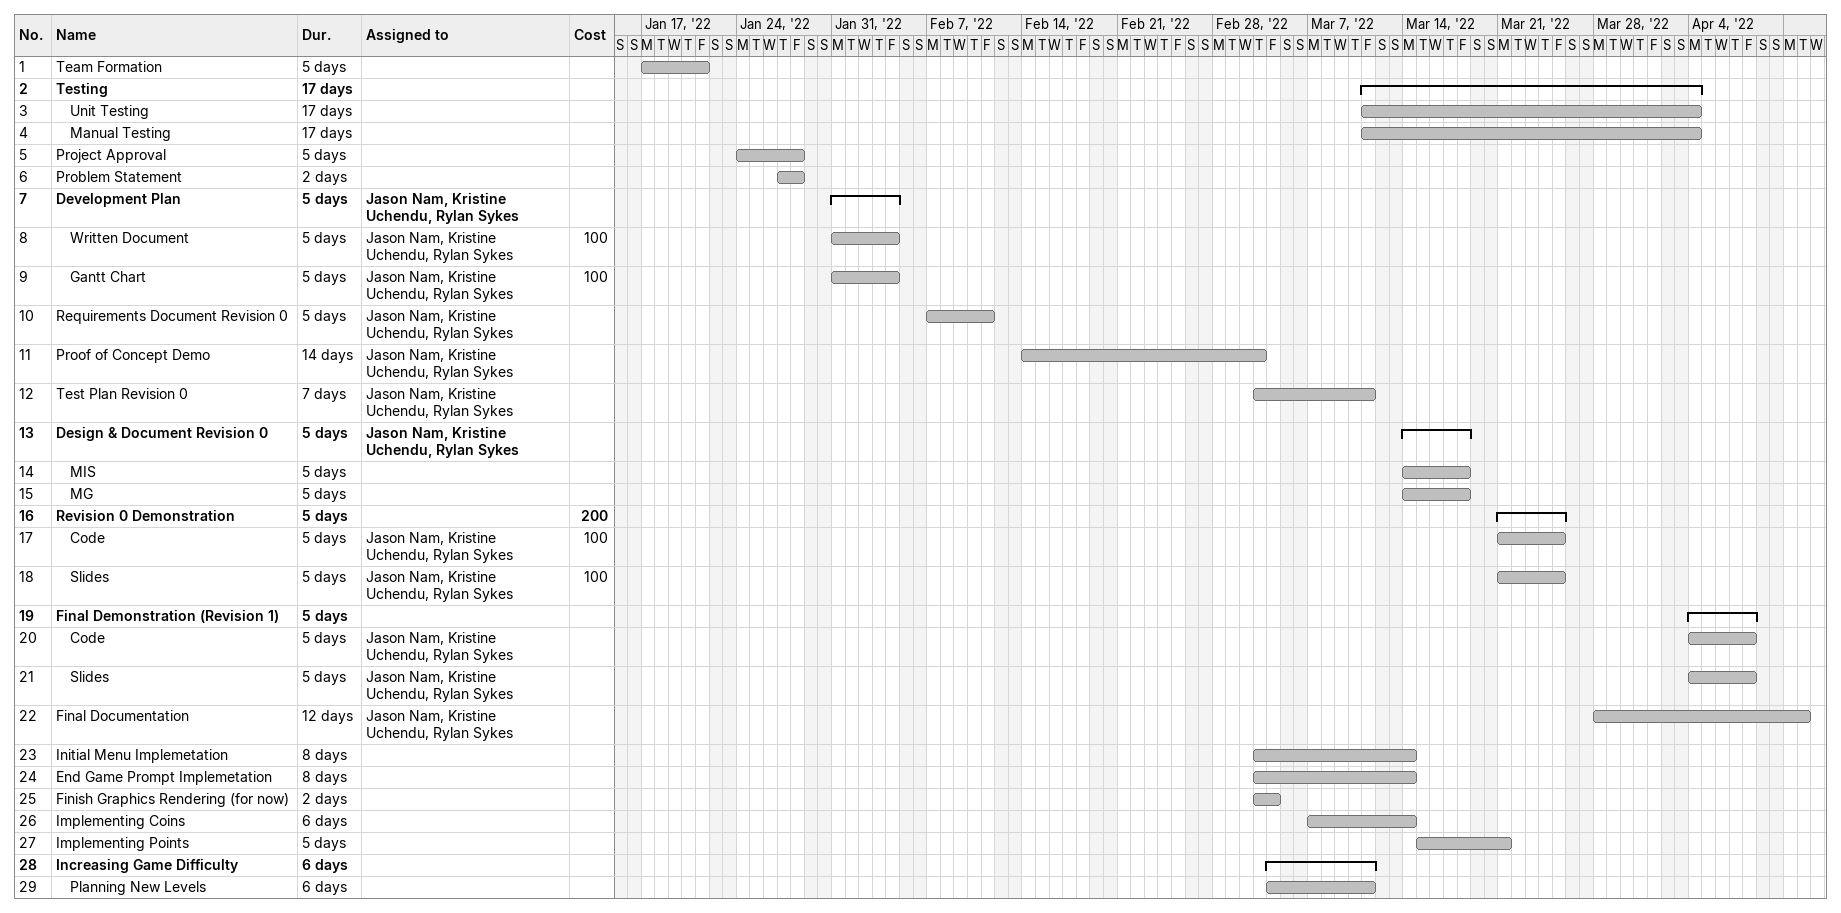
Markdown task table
| ID | Level | Task | Duration | Start | Finish | Resources | Cost |
|---|---|---|---|---|---|---|---|
| 1 | 1 | Team Formation | 5d | 2022-01-17 | 2022-01-21 |  |  |
| 2 | 1 | **Testing** | 17d | 2022-03-11 | 2022-04-04 |  |  |
| 3 | 2 | Unit Testing | 17d | 2022-03-11 | 2022-04-04 |  |  |
| 4 | 2 | Manual Testing | 17d | 2022-03-11 | 2022-04-04 |  |  |
| 5 | 1 | Project Approval | 5d | 2022-01-24 | 2022-01-28 |  |  |
| 6 | 1 | Problem Statement | 2d | 2022-01-27 | 2022-01-28 |  |  |
| 7 | 1 | **Development Plan** | 5d | 2022-01-31 | 2022-02-04 | Jason Nam, Kristine Uchendu, Rylan Sykes |  |
| 8 | 2 | Written Document | 5d | 2022-01-31 | 2022-02-04 | Jason Nam, Kristine Uchendu, Rylan Sykes | 100 |
| 9 | 2 | Gantt Chart | 5d | 2022-01-31 | 2022-02-04 | Jason Nam, Kristine Uchendu, Rylan Sykes | 100 |
| 10 | 1 | Requirements Document Revision 0 | 5d | 2022-02-07 | 2022-02-11 | Jason Nam, Kristine Uchendu, Rylan Sykes |  |
| 11 | 1 | Proof of Concept Demo | 14d | 2022-02-14 | 2022-03-03 | Jason Nam, Kristine Uchendu, Rylan Sykes |  |
| 12 | 1 | Test Plan Revision 0 | 7d | 2022-03-03 | 2022-03-11 | Jason Nam, Kristine Uchendu, Rylan Sykes |  |
| 13 | 1 | **Design & Document Revision 0** | 5d | 2022-03-14 | 2022-03-18 | Jason Nam, Kristine Uchendu, Rylan Sykes |  |
| 14 | 2 | MIS | 5d | 2022-03-14 | 2022-03-18 |  |  |
| 15 | 2 | MG | 5d | 2022-03-14 | 2022-03-18 |  |  |
| 16 | 1 | **Revision 0 Demonstration** | 5d | 2022-03-21 | 2022-03-25 |  | 200 |
| 17 | 2 | Code | 5d | 2022-03-21 | 2022-03-25 | Jason Nam, Kristine Uchendu, Rylan Sykes | 100 |
| 18 | 2 | Slides | 5d | 2022-03-21 | 2022-03-25 | Jason Nam, Kristine Uchendu, Rylan Sykes | 100 |
| 19 | 1 | **Final Demonstration (Revision 1)** | 5d | 2022-04-04 | 2022-04-08 |  |  |
| 20 | 2 | Code | 5d | 2022-04-04 | 2022-04-08 | Jason Nam, Kristine Uchendu, Rylan Sykes |  |
| 21 | 2 | Slides | 5d | 2022-04-04 | 2022-04-08 | Jason Nam, Kristine Uchendu, Rylan Sykes |  |
| 22 | 1 | Final Documentation | 12d | 2022-03-28 | 2022-04-12 | Jason Nam, Kristine Uchendu, Rylan Sykes |  |
| 23 | 1 | Initial Menu Implemetation | 8d | 2022-03-03 | 2022-03-14 |  |  |
| 24 | 1 | End Game Prompt Implemetation | 8d | 2022-03-03 | 2022-03-14 |  |  |
| 25 | 1 | Finish Graphics Rendering (for now) | 2d | 2022-03-03 | 2022-03-04 |  |  |
| 26 | 1 | Implementing Coins | 6d | 2022-03-07 | 2022-03-14 |  |  |
| 27 | 1 | Implementing Points | 5d | 2022-03-15 | 2022-03-21 |  |  |
| 28 | 1 | **Increasing Game Difficulty** | 6d | 2022-03-04 | 2022-03-11 |  |  |
| 29 | 2 | Planning New Levels | 6d | 2022-03-04 | 2022-03-11 |  |  |
